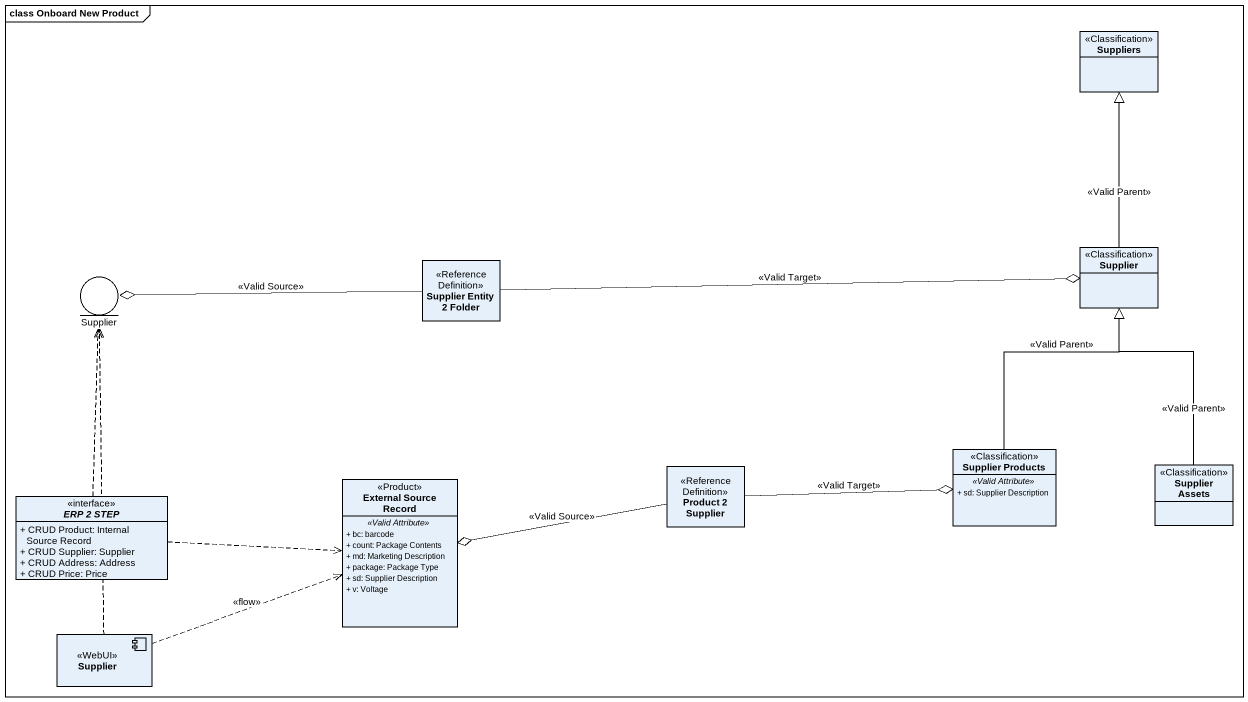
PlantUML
@startuml
mainframe class Onboard New Product
allowmixing
hide circle
hide empty members
skinparam classAttributeIconSize 0
class Suppliers <<Classification>>
class "Supplier Entity 2 Folder" as Supplier_Entity_2_Folder <<Reference Definition>>
class Supplier <<Classification>>
entity "Supplier" as Supplier_2
class "Product 2 Supplier" as Product_2_Supplier <<Reference Definition>>
class "Supplier Products" as Supplier_Products <<Classification>> {
  .. <<Valid Attribute>> ..
  + sd: Supplier Description
}
class "Supplier Assets" as Supplier_Assets <<Classification>>
interface "ERP 2 STEP" as ERP_2_STEP {
  + CRUD Product: Internal Source Record
  + CRUD Supplier: Supplier
  + CRUD Address: Address
  + CRUD Price: Price
}
class "External Source Record" as External_Source_Record <<Product>> {
  .. <<Valid Attribute>> ..
  + bc: barcode
  + count: Package Contents
  + md: Marketing Description
  + package: Package Type
  + sd: Supplier Description
  + v: Voltage
}
component "Supplier" as Supplier_3 <<WebUI>>
Supplier_Entity_2_Folder -right-o Supplier : <<Valid Target>>
Supplier_Entity_2_Folder -left-o Supplier_2 : <<Valid Source>>
Supplier -up-|> Suppliers : <<Valid Parent>>
Product_2_Supplier -right-o Supplier_Products : <<Valid Target>>
Product_2_Supplier -left-o External_Source_Record : <<Valid Source>>
Supplier_Products -up-|> Supplier : <<Valid Parent>>
Supplier_Assets -up-|> Supplier : <<Valid Parent>>
ERP_2_STEP .up.> Supplier_2
ERP_2_STEP .right.> External_Source_Record
Supplier_3 .up.> Supplier_2
Supplier_3 .right.> External_Source_Record : <<flow>>
@enduml
